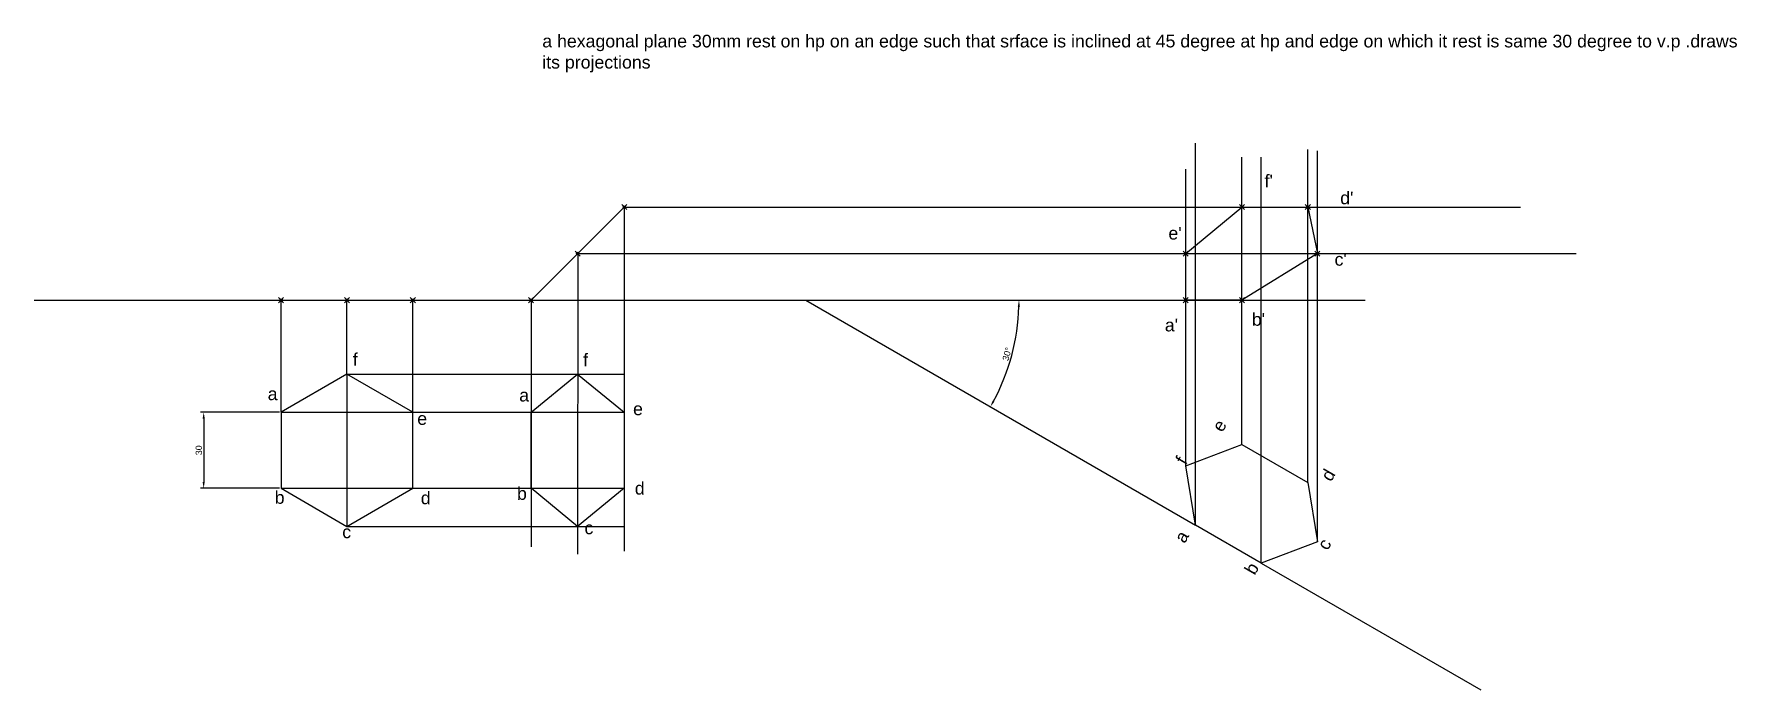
# Model space of a CAD drawing. Header units: millimetres. Extents: x 89 to 760, y 26 to 285.
import ezdxf

# ---------------------------------------------------------------- set-up
doc = ezdxf.new("R2010")
doc.units = ezdxf.units.MM
doc.header["$PDMODE"] = 35
doc.header["$PDSIZE"] = -4
doc.styles.get("Standard").update_dxf_attribs({"font": 'arial.ttf'})
doc.dimstyles.new('ISO-25', dxfattribs={"dimtxt": 2.5, "dimasz": 2.5, "dimexe": 1.25, "dimexo": 0.625, "dimtad": 1, "dimtxsty": 'Standard', "dimcen": 2.5, "dimadec": 0, "dimazin": 0, "dimtfac": 1, "dimtmove": 0, "dimatfit": 3, "dimfxl": 1, "dimarcsym": 0})

# ---------------------------------------------------------------- blocks, each defined once
blk = doc.blocks.new('*D2')
at = {"color": 0, "lineweight": -2, "transparency": 16777216}
for p, q in [((185.71, 135.41), (154.56, 135.41)), ((155.81, 132.91), (155.81, 107.91)), ((185.71, 105.41), (154.56, 105.41))]:
    blk.add_line(p, q, dxfattribs=at)
at = {"color": 0, "transparency": 16777216}
for points in [[(155.39, 132.91), (156.23, 132.91), (155.81, 135.41)], [(155.39, 107.91), (156.23, 107.91), (155.81, 105.41)]]:
    blk.add_solid(points, dxfattribs=at)
at = {"layer": 'Defpoints', "color": 0, "transparency": 16777216}
for p in [(186.34, 135.41), (155.81, 105.41), (186.34, 105.41)]:
    blk.add_point(p, dxfattribs=at)
at = {"color": 0, "transparency": 16777216, "insert": (153.91, 120.41), "char_height": 2.5, "attachment_point": 5, "rotation": 90}
blk.add_mtext('30', dxfattribs=at)
blk = doc.blocks.new('*D3')
at = {"color": 0, "lineweight": -2, "transparency": 16777216}
blk.add_arc((393.29, 179.59), 84.01, 331.70503, 358.29497, dxfattribs=at)
at = {"color": 0, "transparency": 16777216}
for points in [[(476.85, 177.1), (477.68, 177.08), (477.31, 179.59)], [(467.63, 139.56), (466.9, 139.97), (466.05, 137.58)]]:
    blk.add_solid(points, dxfattribs=at)
at = {"layer": 'Defpoints', "color": 0, "transparency": 16777216}
for p in [(393.29, 179.59), (393.29, 179.59), (613.81, 179.59), (472.24, 150.85), (546.87, 90.92)]:
    blk.add_point(p, dxfattribs=at)
at = {"color": 0, "transparency": 16777216, "insert": (472.61, 158.34), "char_height": 2.5, "attachment_point": 5, "rotation": 75}
blk.add_mtext('30°', dxfattribs=at)

msp = doc.modelspace()

# ---------------------------------------------------------------- linework, layer by layer
for p, q in [((546.871, 90.92), (546.871, 241.497)), ((565.242, 122.74), (565.242, 235.957)), ((572.852, 75.92), (572.852, 235.957)), ((591.223, 107.74), (591.223, 239.004)), ((595.007, 84.293), (595.007, 238.45)), ((543.057, 114.314), (543.057, 231.249)), ((88.925, 179.589), (393.292, 179.589)), ((393.292, 179.589), (613.809, 179.589))]:
    msp.add_line(p, q)
at = {"color": 2}
for p, q in [((284.924, 179.589), (321.666, 216.331)), ((186.336, 135.412), (186.336, 179.589)), ((186.336, 179.589), (238.297, 179.589)), ((212.317, 150.412), (212.317, 179.589)), ((238.297, 135.412), (238.297, 179.589)), ((212.317, 150.412), (212.317, 90.412))]:
    msp.add_line(p, q, dxfattribs=at)
at = {"color": 1}
for p, q in [((321.666, 216.331), (321.666, 80.572)), ((321.666, 216.331), (675.101, 216.331)), ((303.296, 197.96), (303.248, 79.386)), ((303.296, 197.96), (696.999, 197.96)), ((284.924, 179.589), (284.924, 82.292)), ((393.292, 179.589), (546.871, 90.92)), ((572.852, 75.92), (659.455, 25.92))]:
    msp.add_line(p, q, dxfattribs=at)
at = {"color": 4}
for p, q in [((543.057, 197.96), (565.242, 216.331)), ((565.242, 216.331), (591.223, 216.331)), ((591.223, 216.331), (595.007, 197.96)), ((543.057, 179.589), (543.057, 207.145)), ((595.007, 197.96), (565.242, 179.589)), ((565.242, 179.589), (543.057, 179.589)), ((284.924, 135.412), (303.277, 150.412)), ((303.277, 150.412), (321.666, 135.412)), ((284.924, 105.412), (284.924, 135.412)), ((321.666, 135.412), (321.666, 105.412)), ((543.057, 114.314), (565.242, 122.74)), ((543.057, 114.314), (565.242, 122.74)), ((565.242, 122.74), (591.223, 107.74)), ((565.242, 122.74), (591.223, 107.74)), ((546.871, 90.92), (543.057, 114.314)), ((546.871, 90.92), (543.057, 114.314)), ((591.223, 107.74), (595.007, 84.293)), ((591.223, 107.74), (595.007, 84.293)), ((303.253, 90.412), (284.924, 105.412)), ((321.666, 105.412), (303.253, 90.412)), ((572.852, 75.92), (546.871, 90.92)), ((572.852, 75.92), (546.871, 90.92)), ((595.007, 84.293), (572.852, 75.92)), ((595.007, 84.293), (572.852, 75.92))]:
    msp.add_line(p, q, dxfattribs=at)
at = {"color": 3}
for p, q in [((212.317, 150.412), (321.666, 150.412)), ((186.336, 135.412), (321.666, 135.412)), ((186.336, 105.412), (321.666, 105.412)), ((212.317, 90.412), (321.666, 90.412))]:
    msp.add_line(p, q, dxfattribs=at)
msp.add_lwpolyline([(238.297, 105.412), (238.297, 135.412), (212.317, 150.412), (186.336, 135.412), (186.336, 105.412), (212.317, 90.412)], close=True)
at = {"color": 2}
for p in [(321.666, 216.331), (303.295, 197.96), (186.336, 179.589), (212.317, 179.589), (238.297, 179.589), (284.924, 179.589)]:
    msp.add_point(p, dxfattribs=at)
at = {"color": 1}
for p in [(565.242, 216.331), (591.223, 216.331), (543.057, 197.96), (595.007, 197.96), (543.057, 179.589), (565.242, 179.589)]:
    msp.add_point(p, dxfattribs=at)

# ---------------------------------------------------------------- texts
at = {"color": 3}
for s, p in [("f'", (574.149, 224.117)), ("d'", (603.985, 217.43)), ("e'", (536.226, 203.499)), ("c'", (601.754, 193.19)), ("b'", (569.13, 169.507)), ("a'", (534.832, 167.278)), ('f', (214.63, 153.731)), ('f', (305.467, 153.557)), ('a', (181.045, 140.168)), ('a', (280.234, 139.646)), ('e', (240.037, 130.431)), ('e', (325.13, 134.256)), ('d', (325.827, 102.958)), ('b', (183.83, 99.307)), ('d', (241.429, 99.133)), ('b', (279.364, 100.871)), ('c', (210.454, 85.744)), ('c', (305.989, 87.309))]:
    msp.add_text(s, height=5, dxfattribs=at).set_placement(p)
for s, p in [('e', (557.494, 127.213)), ('f', (543.057, 114.314)), ('d', (600.36, 107.74)), ('a', (542.639, 83.411)), ('c', (598.966, 80.625)), ('b', (570.245, 70.873))]:
    msp.add_text(s, height=5, rotation=60, dxfattribs=at).set_placement(p)
at = {"color": 3, "insert": (289.336, 284.251), "char_height": 5, "attachment_point": 1}
msp.add_mtext_dynamic_manual_height_columns('a hexagonal plane 30mm rest on hp on an edge such that srface is inclined at 45 degree at hp and edge on which it rest is same 30 degree to v.p .draws its projections', width=471.55658, gutter_width=25, heights=[0], dxfattribs=at)

# ---------------------------------------------------------------- dimensions: what is measured, and where the dimension line sits
at = {"color": 3}
dim = msp.add_angular_dim_2l(base=(472.239, 150.855), line1=((393.292, 179.589), (546.871, 90.92)), line2=((393.292, 179.589), (613.809, 179.589)), dimstyle='ISO-25', dxfattribs=at)
dim.commit()
dim.dimension.update_dxf_attribs({"geometry": '*D3', "text_midpoint": (472.605, 158.337)})
dim = msp.add_linear_dim(base=(155.809, 105.412), p1=(186.336, 135.412), p2=(186.336, 105.412), angle=90, dimstyle='ISO-25')
dim.commit()
dim.dimension.update_dxf_attribs({"geometry": '*D2', "text_midpoint": (153.907, 120.412)})

doc.saveas('drawing.dxf')
